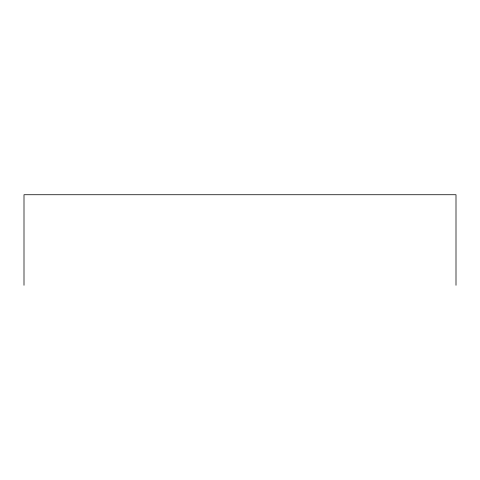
<?xml version="1.0" encoding="UTF-8"?>
<svg xmlns="http://www.w3.org/2000/svg" width="480" height="480" viewBox="0 0 480 480"><rect width="100%" height="100%" fill="white"/><g stroke="black" fill="none" stroke-linecap="round" stroke-linejoin="round"><path stroke-width="0.72" d="M456 285.27L456 194.73L24 194.73L24 285.27"/></g></svg>
